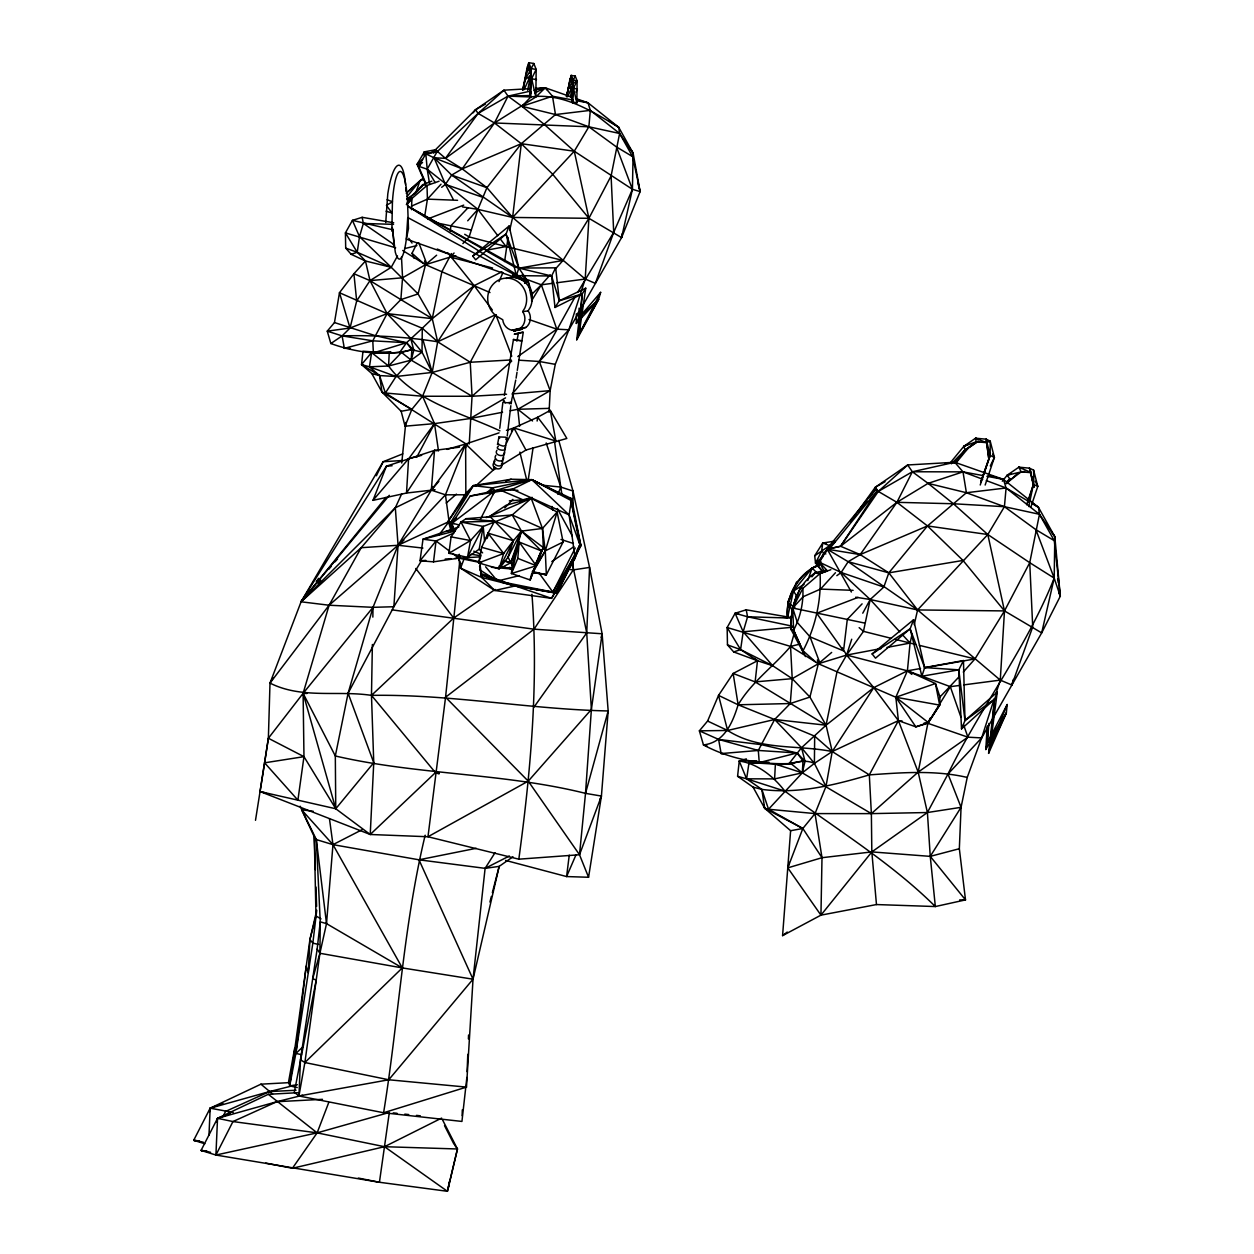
<?xml version="1.0" encoding="UTF-8"?>
<svg xmlns="http://www.w3.org/2000/svg" width="1254" height="1254" viewBox="0 0 1254 1254"><rect width="100%" height="100%" fill="white"/><g stroke="black" fill="none" stroke-linecap="round" stroke-linejoin="round"><path stroke-width="1.5" d="M385.73 222.522L387.768 194.072A44.58 9.687 -85.9 0 1 397.628 165.544A44.58 9.687 -85.9 0 1 405.512 184.526M402.753 453.87L383.16 461.738L301.085 601.795L270.002 683.101L268.372 738.261L260.048 791.556L370.228 834.49L427.975 836.747L518.827 859.178C530.708 771.492 538.703 682.756 531.947 594.286M850.275 521.93L875.276 487.273L907.692 464.968L954.764 462.271L1003.466 479.389L1038.453 507.306L1054.818 536.681L1054.191 578.11L1041.682 632.894L981.663 737.916L967.226 777.433L961.066 807.325L959.341 848.723L965.502 899.902L935.343 906.548L876.468 904.557L820.947 915.154L782.574 935.641L790.616 830.712L764.674 808.281L753.074 787.136L737.587 776.289L739.249 761.068L746.318 758.889M576.323 323.438L578.705 317.905L600.65 292.339L598.566 299.549L576.323 323.438L576.37 313.719M575.555 98.439L588.032 102.828L618.739 127.328L633.113 153.129L632.424 189.307L621.576 237.602L568.893 329.802L555.271 364.35L550.161 390.637L549.08 412.284M1017.307 473.698L1006.445 483.731L1010.081 479.373L1007.213 475.219L1021.164 471.896L1031.274 472.664L1029.471 468.165L1033.845 487.336L1033.609 470.14L1029.471 468.165L1018.891 467.162L1007.213 475.219L1002.275 481.207M372.375 644.509L371.482 695.374L373.755 762.698L370.228 834.49L335.758 808.752L303.97 756.664L303.107 693.352L329.097 605.227L361.199 547.7L395.323 507.792L401.75 493.731M372.846 617.109L373.018 607.328L398.067 545.271L431.329 490.173L465.626 444.01L499.045 432.865M822.201 571.056L817.373 565.617L823.408 553.845L827.217 549.205L840.572 546.258L878.302 491.427L907.692 464.968L912.348 471.77L928.101 483.37L966.395 492.728L1004.423 506.694L1035.898 529.674L1054.191 578.11C1026.854 647.519 980.581 707.084 947.993 774L961.066 807.325L927.411 812.529L871.828 851.905L820.947 915.154L821.997 857.705L815.022 813.595L825.978 786.477L832.217 751.538L873.772 687.615L907.41 670.812L920.546 668.507M462.13 1115.652L462.303 1109.868M469.231 443.979L472.053 396.264L470.25 362.265L495.785 314.629L511.742 356.214M998.874 726.285L985.816 749.516L987.353 742.823L987.964 725.784M522.667 90.225L528.765 62.7L533.812 63.484L536.163 69.409L535.85 96.981L494.468 122.955L445.483 158.333L434.088 157.8L425.843 153.85L418.46 166.218L425.827 183.225M425.623 184.087L417.065 164.305L424.385 151.844L429.605 153.584L435.452 149.759L475.485 109.756L503.936 90.178L508.027 96.135L521.868 106.308L530.834 96.966L531.226 68.625L528.765 62.7L523.2 89.332M521.899 275.112L528.31 282.056L532.292 293.844L532.009 300.976L528.31 282.056L518.827 268.058L506.067 234.028L509.108 226.018L518.827 268.058L516.413 275.645L551.572 275.99L555.663 267.839L518.827 268.058L514.203 266.773L485.455 250.408M572.843 102.859L573.156 80.193L571.181 75.444L575.225 76.071L577.106 80.805L576.856 102.875L572.843 102.859L571.918 101.715L573.156 80.193L575.225 76.071M967.226 777.433C935.061 769.956 901.924 772.605 869.32 774.878C834.6 785.082 798.249 794.221 761.836 789.393L746.616 778.828L739.249 761.068C757.588 763.467 773.781 776.696 784.816 791.102C835.65 828.91 890.058 861.655 935.343 906.548L930.249 856.372L927.411 812.529L918.163 772.119L927.866 723.292L939.669 705.093L939.983 696.958L935.453 683.54L907.41 670.812L846.607 655.074L818.36 663.742L792.214 678.665L755.127 681.894L733.151 673.461L718.542 695.39L707.601 721.05L699.371 730.831L703.463 744.939C731.004 759.752 763.42 765.285 794.472 763.325M329.473 818.799L332.968 844.647L326.51 923.634L319.911 953.275L312.654 978.872L316.243 979.923L294.298 1092.234L298.938 1095.98L383.599 1112.753L461.942 1121.437L466.864 1077.468M467.099 1071.684L467.789 1054.332M468.4 1038.908L468.557 1035.052M495.032 852.72L485.11 868.348L473.024 979.202L466.488 1087.108L388.756 1079.772L298.938 1095.98L300.458 1059.755L317.152 949.074L320.256 921.847L316.322 839.584L300.129 806.212M391.844 231.191L392.439 201.753A43.827 7.916 -89.5 0 1 400.622 171.5A43.827 7.916 -89.5 0 1 407.675 206.142L518.827 268.058L551.572 275.99L555.005 307.465L559.315 300.772L585.728 288.185L582.279 293.859L576.715 339.787L598.566 299.549L578.705 317.905L579.113 308.139M208.979 1135.246L210.17 1108.191L260.926 1084.177L290.238 1082.578M442.521 1119.822L457.459 1148.977L447.427 1191.3L379.429 1182.271L215.923 1155.044L217.538 1118.317L268.293 1094.303L297.606 1092.704M787.261 618.363C785.365 596.465 797.889 573.548 818.345 564.974M301.603 1054.677L295.866 1053.438L312.842 943.149L316.76 910.232L309.926 939.559L308.265 972.838L306.195 966.113L295.866 1053.438L289.69 1085.901L297.245 1087.563M506.553 394.258L472.053 396.264L432.191 372.438L422.018 352.155L411.845 349.694L401.546 352.437L389.226 353.048L388.568 366.011C414.745 401.766 461.425 412.785 499.923 430.827M737.587 776.289L746.616 778.828L774.611 778.891L775.38 764.125C788.75 766.492 801.494 757.416 814.395 763.372L832.217 751.538L898.413 720.642L902.096 720.972M985.816 749.516L987.164 726.395M421.673 455.327L408.585 458.713L406.515 493.041L372.987 500.362L386.404 466.19L434.527 450.374L459.544 447.161M519.611 426.282L517.839 409.29L512.306 393.913L539.314 361.481L568.893 329.802L585.21 279.046L588.91 218.306L574.269 151.217L544.079 124.24L521.868 106.308L552.497 96.229L573.062 100.038M996.068 693.164L1000.269 680.107L1004.485 610.917L987.807 534.517L953.416 503.763L928.101 483.37L896.908 502.321L840.572 546.258L827.217 549.205L817.373 565.617L820.163 564.535M572.733 494.938L572.984 491.035L558.72 440.373M753.074 787.136L761.836 789.393L768.53 809.253L815.022 813.595L871.373 813.627L918.163 772.119L898.413 720.642L873.772 687.615L826.057 725.204L774.627 719.498L727.618 730.471L699.371 730.831L718.605 739.405L761.35 744.657L797.011 752.964L803.03 760.896L802.294 772.856L768.53 809.253L764.674 808.281L763.749 804.707M389.226 353.048L363.002 351.214L361.544 364.569L371.827 373.582L382.015 392.141L385.401 393.019L396.06 376.498L411.155 360.149L422.018 352.155L422.284 328.25L432.254 318.641L474.153 285.646L501.945 271.757M486.16 517.557L489.781 516.319L506.052 505.284L531.241 498.355L542.465 528.467L543.28 547.543L530.128 579.959L511.491 573.517L512.04 565.193L521.492 531.1L512.228 514.986L466.065 518.686L460.986 522.025L451.095 536.884L448.916 553.296L467.491 557.309L479.185 549.221L483.213 526.461L512.228 514.986L531.241 498.355L557.121 512.04L563.109 542.026L546.336 574.787L533.169 572.529M511.177 359.945L470.25 362.265L432.191 372.438L411.155 360.149L411.845 349.694L406.547 342.718L375.448 335.711L334.473 322.56L327.263 331.15L330.852 343.533C356.371 352.75 385.323 356.606 411.845 349.694M505.613 860.416L566.589 876.562L588.565 877.267L579.505 854.742L585.508 793.359L591.386 709.435L602.108 633.772L589.568 567.419L572.984 491.035L560.773 487.054L543.233 485.298M826.229 570.194L815.429 572.576C796.462 585.336 790.475 607.924 791.117 629.602L803.657 653.209M390.793 351.7L373.378 352.891L372.783 340.822L387.11 313.625L400.857 299.612L402.565 277.777L401.484 257.023M424.103 155.324L424.385 151.844L435.452 149.759L445.483 158.333L462.224 168.851L486.928 187.692L512.62 217.444L585.21 279.046L595.368 283.357L613.708 232.351L632.424 189.307L616.498 146.969L588.863 126.795L555.475 114.553L521.868 106.308M987.353 742.823L1007.181 704.513L1006.335 713.009L987.353 742.823L988.873 723.464M576.715 339.787L579.097 334.254L582.279 293.859L559.315 300.772L551.572 275.99M588.565 877.267L601.418 796.071L608.174 710.955L602.108 633.772L534.047 629.179L392.22 609.883M421.689 560.319L393.866 606.732L373.018 607.328L329.097 605.227L301.085 601.795L395.323 507.792L431.329 490.173L434.527 450.374L437.176 450.782M498.794 566.259L502.525 567.121L510.786 562.717L519.172 542.041L536.304 565.742L511.491 573.517L517.808 558.359L519.172 542.041L541.289 550.867L530.128 579.959L531.68 573.783M487.696 537.057L488.025 533.154L494.625 521.272L489.781 516.319L531.241 498.355M401.766 463.055L405.794 422.441M485.47 104.035L475.485 109.756L478.135 113.393L494.468 122.955L521.303 143.693L552.481 173.992L588.91 218.306L621.576 237.602L640.104 191.596L632.643 156.64L619.617 133.473L618.739 127.328C592.264 111.355 562.983 92.577 530.834 96.966L529.674 95.539L531.226 68.625L533.812 63.484M988.607 753.356L990.143 746.663L994.547 699.168L997.259 692.098L964.984 720.533L961.52 728.903L994.547 699.168L988.607 753.356L1006.335 713.009L1000.739 722.962M504.594 261.522L508.089 237.445M459.607 562.544L445.562 697.24L427.975 836.747L528.247 781.148L591.386 709.435L586.731 632.878L589.568 567.419L573.266 569.896L569.52 569.488M522.573 332.326L514.265 334.175L523.294 332.075L517.291 370.369M429.605 183.93L427.191 169.196L436.988 151.875L478.135 113.393L508.027 96.135L529.674 95.539L531.555 78.798L536.163 69.409L531.226 68.625L530.442 73.578L535.85 96.981L545.255 87.78L571.996 97.185M499.75 428.288L502.901 402.205M507.008 437.724L505.911 444.841M507.212 435.969L510.833 405.716M571.918 101.715L573.423 88.329L577.106 80.805L573.156 80.193L572.529 84.143L576.856 102.875L573.564 102.107M441.659 187.301L445.405 184.401L451.659 175.09L462.224 168.851L521.303 143.693L574.269 151.217L632.424 189.307L640.104 191.596L633.113 153.129L619.617 133.473L590.321 110.368L555.475 114.553L521.303 143.693L512.62 217.444L509.735 230.172M450.249 231.253L450.907 225.704L467.961 207.85M843.754 649.055L847.296 619.351L862.094 603.864M458.964 526.852L423.006 539.189L420.012 560.789L433.523 561.839L436.031 540.96L453.729 533.06M425.169 835.211C403.255 926.298 398.6 1020.458 383.599 1112.753L466.488 1087.108M458.462 556.886L460.563 568.156L494.672 590.477L551.541 598.346L575.116 558.093L569.112 514.924L571.652 498.669L531.915 479.671L511.146 479.232L473.338 485.627L465.5 493.81L448.415 520.896L450.735 530.05M569.253 855.197L566.589 876.562L575.884 855.103M448.368 1187.679L449.104 1182.005M1006.335 713.009L990.143 746.663L997.259 692.098M297.37 1084.694L289.69 1085.901L309.926 939.559L315.992 915.984L314.284 836.779L301.603 809.786L313.218 811.275M433.523 561.839L458.776 558.14L459.277 554.268M517.024 372.25L516.099 378.159M298.938 1095.98L304.879 1062.53L319.911 953.275L320.256 921.847L326.51 923.634L402.299 967.916L473.024 979.202L499.17 866.389L512.949 856.764M821.699 570.068L815.523 563.062L821.589 551.352L822.734 543.029L834.882 541.101M268.372 738.261L303.97 756.664L297.903 800.162L264.594 762.824L268.372 738.261L303.107 693.352L373.018 607.328L348.095 693.227L335.32 755.974L335.758 808.752L260.048 791.556L265.676 792.92M358.33 1178.055L379.429 1182.271L389.32 1112.47M598.566 299.549L579.097 334.254L585.728 288.185M746.208 609.805L747.572 616.78L743.183 631.797L740.597 649.603L733.7 651.939L727.461 644.885L727.148 627.517L735.126 613.269L746.208 609.805L791.133 617.548M805.444 656.579L793.61 630.135L791.117 629.602L790.772 621.091L792.685 608.018L796.556 595.368M467.585 444.919L385.401 393.019L379.523 375.573L369.46 366.811L371.592 352.578L388.568 366.011L411.155 360.149L413.804 350.289L410.732 338.423L387.11 313.625L369.993 280.614L365.478 261.004L357.233 252.273L345.414 232.883L352.437 220.359L362.171 217.318L393.74 222.773M621.576 237.602L622.141 233.855M528.216 479.937L533.107 447.631M537.12 421.031L537.684 417.237L550.271 410.356L566.839 438.461L525.943 450.045L501.271 465.218M519.611 340.649L521.962 340.806L513.45 339.473L504.327 395.308M790.772 621.091L792.779 607.924L800.334 587.797L802.842 588.33L820.053 573.548L830.869 569.724M255.502 820.304L264.594 762.824L303.97 756.664M411.516 209.684L411.892 198.477L426.987 185.498L439.072 181.219M424.667 216.503L427.426 199.135L426.987 185.498L422.927 184.636L409.682 198.007L407.189 202.991M571.181 75.444L566.479 96.574L571.181 75.444L572.529 84.143L577.106 80.805M826.794 571.166L820.053 573.548C821.542 600.055 815.476 627.345 802.999 650.779L815.79 662.112M511.083 403.898L512.102 397.69M434.527 450.374L406.515 493.041L431.329 490.173L431.956 486.38M334.473 322.56L339.473 292.715L353.91 273.733L365.478 261.004L391.232 267.306L418.084 293.938L432.254 318.641L437.677 341.778L432.191 372.438L422.582 396.248L411.876 409.321L405.058 426.188L434.511 423.617L470.093 418.538L502.556 412.252M566.792 96.433L570.084 78.438L572.529 84.143M505.425 445.154L505.911 445.891L502.948 446.063L497.524 444.371L498.982 436.925L505.487 437.191L507.243 438.539L505.691 439.182M829.035 549.08L829.615 545.631L876.185 488.527L869.21 497.744M209.512 1111.875L210.17 1108.191L222.867 1103.473M216.879 1122.001L217.538 1118.317L230.234 1113.599M484.624 541.493L483.213 526.461L470.532 540.552L467.491 557.309L483.213 526.461L460.986 522.025L470.532 540.552L448.916 553.296M577.639 292.401L613.708 232.351L611.09 175.952L619.617 133.473L588.863 126.795L494.468 122.955L462.224 168.851L434.088 157.8L445.405 184.401L453.243 199.355M851.372 592.029L827.217 549.205L848.159 561.698L917.583 609.946L1000.269 680.107L1011.837 685.013L1032.716 626.922L1029.738 562.685L1039.456 514.297L1038.453 507.306L1031.964 502.964M527.652 90.288L531.241 72.324M570.382 97.107L572.529 85.868L567.984 89.206L572.373 81.965M515.723 380.056L512.4 396.593M532.072 572.247L545.271 550.882L543.28 547.543L521.492 531.1L513.388 540.693L488.025 533.154L481.677 547.277L478.652 562.905L499.092 568.908L508.058 557.121L521.492 531.1L542.465 528.467L557.121 512.04L545.271 550.882L533.295 571.714L546.336 574.787L545.271 550.882L542.465 528.467L512.228 514.986M505.566 447.051L502.337 461.519M486.975 538.515L488.025 533.154L503.638 553.5L499.092 568.908L513.388 540.693L494.625 521.272L466.065 518.686M516.836 341.198L518.31 333.736M522.667 90.382L527.385 66.446L530.442 73.578L528.765 62.7M797.795 581.401L796.368 582.358L793.421 591.073L787.7 616.874C785.333 595.446 799.456 574.097 818.345 565.131M330.852 343.533L342.107 335.884L350.038 328.031L339.473 292.715L387.11 313.625L432.254 318.641L441.925 271.585L451.44 253.559M876.468 904.557L871.828 851.905L871.373 813.627L869.32 774.878L832.217 751.538L826.057 725.204L837.061 671.611L846.607 655.074L863.473 631.358L870.198 599.506L883.804 587.076L888.82 572.843L927.474 525.943L966.395 492.728L1006.084 487.978L1028.735 501.506M1028.75 506.553L1033.437 484.357L1029.471 468.165M912.16 633.866L910.075 643.067L907.41 670.812L895.826 697.24L898.413 720.642L869.32 774.878M914.244 624.664L917.583 609.946L987.807 534.517L1004.423 506.694L1006.084 487.978L1003.466 479.389L988.936 475.454M454.857 1145.404L457.459 1148.977L447.427 1191.3L384.508 1146.705L317.137 1132.864L232.946 1121.562L217.538 1118.317L201.063 1150.42L215.923 1155.044L317.137 1132.864L387.47 1112.988M768.921 762.181L759.25 762.604L758.309 750.456L774.627 719.498L814.677 736.161L832.217 751.538C796.713 744.515 759.752 750.958 727.618 730.471L718.542 695.39L738.136 704.795L774.627 719.498L801.525 747.729L805.021 761.241L802.294 772.856L774.611 778.891M511.491 573.517L519.172 542.041M413.804 350.289L406.547 342.718L372.783 340.822L342.107 335.884L327.263 331.15L350.038 328.031L356.685 300.976L369.993 280.614L391.232 267.306L397.502 255.957M424.573 261.051L425.514 264.688L418.084 293.938L400.857 299.612L369.993 280.614L353.91 273.733L356.685 300.976M817.389 659.965L818.36 663.742L809.912 697.067L826.057 725.204L801.525 747.729L788.735 764.015L803.03 760.896M489.922 902.065L491.38 896.422M492.352 892.676L499.17 866.389L485.11 868.348L418.977 859.805L332.968 844.647L316.322 839.584L326.51 923.634M601.136 637.455L602.108 633.772M1011.837 685.013L1013.357 679.449M789.268 862.407L787.778 867.862L820.947 915.154M307.011 693.462L303.107 693.352L335.32 755.974C417.848 775.066 503.403 772.903 585.508 793.359L608.174 710.955C528.984 709.309 450.829 694.089 371.482 695.374C337.436 690.233 302.042 699.215 270.002 683.101L273.011 678.069M794.519 632.251L790.553 646.406L792.214 678.665L790.286 703.541L774.627 719.498M1028.029 502.399L1033.437 484.357L1037.779 486.411L1031.007 506.647M480.987 555.475L478.652 562.905L503.638 553.5L513.388 540.693L508.058 557.121L512.04 565.193M486.27 538.734L488.025 533.154M872.126 653.945L910.122 628.834L924.653 667.583L963.464 660.56L958.793 669.855L921.894 676.235L924.653 667.583L913.586 619.711L872.126 653.945L875.511 658.178L910.122 628.834L913.586 619.711M521.303 143.693L486.928 187.692L477.899 209.355L469.137 236.881L462.867 243.605M791.07 763.686L802.294 772.856L871.373 813.627L927.411 812.529L947.993 774L981.663 737.916L994.265 698.744M851.717 639.226L846.607 655.074L873.772 687.615M980.722 481.959L990.127 455.39L990.221 441.157L986.177 439.198L975.581 438.195L963.903 446.252L950.344 462.742M980.22 485L990.127 455.39L986.177 439.198L988.701 458.086L986.177 439.198M985.158 485.032L994.391 457.428L990.221 441.157L986.271 442.599L976.161 441.831L963.903 446.252L964.953 450.123L955.47 462.554M1026.618 504.719L1033.437 484.357M503.716 560.946L510.786 562.717L521.492 531.1L494.625 521.272L460.986 522.025M423.664 179.385L420.027 180.639L406.202 193.226L422.332 179.087L420.027 180.639L415.67 193.226L406.625 198.963M807.78 580.571L812.106 568.015L818.987 565.57M980.785 482.273L990.127 455.39L994.391 457.428L990.315 465.924M533.295 571.714L534.455 568.47M518.827 859.178L579.505 854.742L601.418 796.071L585.508 793.359M463.902 559.331L460.563 568.156L481.787 577.467L515.222 585.932L557.027 593.267L580.868 545.647L571.652 498.669L567.984 497.822M265.754 1163.069L292.401 1168.273L317.137 1132.864L328.736 1102.517M557.92 494.327L560.773 487.054L554.472 441.032M270.002 683.101L329.097 605.227L398.067 545.271L445.452 494.813L465.626 444.01L493.041 470.266L496.333 468.244M990.143 746.663L1007.181 704.513M707.037 745.926L703.463 744.939C724.514 742.478 732.634 722.555 738.136 704.795C751.71 681.878 773.624 666.532 790.553 646.406L799.707 644.148M491.004 491.474L492.508 487.869L531.915 479.671L566.275 496.96M535.928 564.974L543.28 547.543L536.069 563.422M529.674 95.539L531.194 91.997M576.009 92.138L577.373 88.94L573.423 88.329M535.913 563.344L541.289 550.867L521.492 531.1M599.882 799.644L601.418 796.071M498.998 281.601L502.901 272.682M524.141 89.63L530.426 75.726L524.768 79.895L530.52 70.396M567.56 96.824L572.529 85.868L570.962 89.018M827.358 550.631L829.615 545.631L835.227 541.791M930.28 718.025L927.866 723.292L915.828 726.85L898.413 720.642M501.004 581.981L515.222 585.932L557.027 593.267L579.912 544.816L570.899 500.409L531.915 479.671L473.338 485.627L448.415 520.896L449.731 524.454M376.357 475.752L383.16 461.738L402.424 460.5M494.719 466.88L493.041 470.266L475.862 485.753M506.381 443.164L513.889 427.912L537.684 417.237L555.867 441.047L513.889 427.912L506.459 430.388M528.812 79.002L530.426 75.726M414.181 258.402L412.017 253.292L417.284 242.79M793.61 630.135C800.365 617.454 803.642 602.672 802.842 588.33L792.685 608.018L793.61 630.135L803.877 653.052M494.468 122.955L508.027 96.135L530.364 91.119M489.969 492.916L492.508 487.869L473.338 485.627L450.531 522.73L452.02 530.066M836.826 575.68L841.168 572.498L848.159 561.698L860.181 554.597L896.908 502.321L912.348 471.77L954.764 462.271L962.994 471.865L982.744 479.247M480.407 519.266L494.954 490.706L531.915 479.671L534.753 481.897M223.024 1116.452L225.579 1111.436L269.5 1091.576L293.311 1085.619M215.923 1155.044L232.946 1121.562L276.868 1101.702L302.512 1095.291M575.257 548.014L552.873 592.092L515.222 585.932L480.925 575.147M204.841 1143.758L193.696 1140.294L210.17 1108.191L269.5 1091.576L296.054 1090.243M579.097 334.254L600.65 292.339M554.879 593.111L574.551 555.161M577.232 549.989L579.912 544.816L569.112 514.924L531.915 479.671L512.369 489.279L470.187 496.051L452.177 523.106L453.572 530.614M555.35 269.046L562.999 260.456L588.91 218.306L611.09 175.952M963.276 672.066L974.954 658.93L1004.485 610.917L1029.738 562.685L987.807 534.517L927.474 525.943L896.908 502.321L878.302 491.427L875.276 487.273L885.042 481.693M433.743 153.004L435.452 149.759M416.657 457.349L434.511 423.617L422.582 396.248L385.401 393.019M862.768 613.19L870.198 599.506L917.583 609.946L1004.485 610.917L1041.682 632.894L1060.304 596.183L1054.818 536.681L1039.456 514.297L1006.084 487.978L986.334 480.596M575.743 295.74L539.314 361.481L550.161 390.637L517.839 409.29L510.206 410.763M421.203 187.583L422.927 184.636L431.799 181.156M497.524 444.371L498.716 443.916M576.871 552.277L552.873 592.092L501.271 581.762M578.862 548.954L580.868 545.647L570.899 500.409M522.652 311.603L524.799 308.076A20.785 19.437 82.1 0 0 515.472 280.269A20.785 19.437 82.1 0 0 489.562 289.721A20.785 19.437 82.1 0 0 498.888 317.528L502.729 319.723A11.882 11.114 82.1 0 0 512.165 330.272L525.912 327.451A11.882 11.114 82.1 0 0 528.185 310.898L522.699 311.65A11.882 11.114 82.1 0 1 520.426 328.219L512.165 330.272M528.138 310.835L530.285 307.324A20.785 19.437 82.1 0 0 527.072 284.439A20.785 19.437 82.1 0 0 506.067 278.482M492.791 494.781L494.687 491.662M531.492 300.882L541.352 284.799L550.271 274.783M454.904 558.406L458.776 558.14L460.39 555.522M961.066 807.325L930.249 856.372L871.828 851.905L821.997 857.705L787.778 867.862L802.842 828.486L815.022 813.595M818.721 562.591L815.523 563.062L814.708 555.773L822.734 543.029L826.417 543.39M350.148 348.377L344.348 348.33L342.107 335.884C374.037 335.069 406.108 336.793 437.677 341.778L474.153 285.646L447.631 252.603M754.344 658.413L757.479 660.733L733.151 673.461L738.136 704.795L790.286 703.541L809.912 697.067L792.214 678.665L772.652 665.686L757.479 660.733L740.597 649.603L727.148 627.517L790.553 646.406L818.36 663.742L895.826 697.24L935.453 683.54L939.669 705.093L927.866 723.292L924.182 722.962M495.879 455.28C491.944 460.688 504.186 463.917 503.591 457.318M791.086 597.296L788.045 601.654L788.155 607.469M399.493 352.703L406.547 342.718L422.284 328.25L437.677 341.778L470.25 362.265M533.859 707.287L586.731 632.878L572.106 562.2M445.483 158.333L478.135 113.393L503.936 90.178L530.238 88.658M496.913 450.296C493.339 455.28 505.127 458.227 504.625 452.255M408.13 459.513L434.511 423.617L438.508 450.985M438.853 535.129L449.057 521.539L445.452 494.813L431.329 490.173L438.884 481.332M308.155 592.405L301.085 601.795L361.199 547.7L398.067 545.271L422.911 548.076M316.4 581.464L318.767 578.329M858.724 511.601L866.875 500.832M473.181 112.782L475.485 109.756M316.494 581.762L318.861 578.674M316.619 581.887L319.018 578.831M828.659 549.895L877.455 490.267L840.572 546.258L860.181 554.597L888.82 572.843L917.583 609.946M449.684 551.274L436.031 540.96L420.012 560.789L425.827 560.397M407.127 196.533L420.027 180.639M386.013 497.383L301.085 601.795L386.404 466.19L392.126 465.751M954.216 463.165L964.953 450.123L976.161 441.831L979.672 441.659M955.846 463.149L968.088 448.258L978.245 441.189L964.953 450.123L951.347 463.792M1007.808 481.708L1010.254 478.73M511.397 430.937L513.889 427.912L525.943 450.045M412.268 197.505L406.359 204.653L411.625 199.794M417.002 191.784L422.927 184.636M389.304 495.314L301.085 601.795L303.703 598.91M811.887 576.84L815.429 572.576L820.053 573.548M371.592 352.578L361.544 364.569L379.523 375.573L396.06 376.498L432.191 372.438L422.849 339.473M317.45 582.546L319.974 579.583M328.783 569.206L331.307 566.259M335.069 561.808L337.592 558.845M372.987 500.362L408.585 458.713M467.711 220.798L477.899 209.355L512.62 217.444L588.91 218.306M959.388 676.439L939.983 696.958M318.093 583.047L320.71 580.163M412.111 205.86L427.426 199.135L441.032 184.213M819.442 661.783L810.006 636.813L797.403 622.58L792.685 608.018L803.109 596.747L820.539 589.082L835.462 572.717M529.016 68.751L526.602 71.384L529.517 69.299M817.373 565.617L820.978 561.682M454.073 253.026L450.296 257.07L425.514 264.688L402.565 277.777L369.993 280.614M504.798 507.933L512.855 499.39M532.292 293.844L541.352 284.799L552.795 283.294M494.969 461.394C487.681 468.338 504.218 473.15 501.537 463.322M300.458 1059.755L304.879 1062.53L402.299 967.916L332.968 844.647L301.603 809.786M965.329 450.907L968.088 448.258L964.953 450.123M1007.323 481.207L1010.097 478.558M792.685 608.018L864.367 623.003M495.738 458.823C488.699 465.391 505.033 469.999 502.321 460.704M370.228 834.49L435.436 772.621L439.276 773.154M495.142 589.427L453.697 618.05L371.482 695.374L435.436 772.621L439.057 773.953M302.935 1046.855L295.866 1053.438L294.612 1048.422L288.592 1081.763L289.69 1085.901M1005.927 483.213L1021.164 471.896L1024.722 471.394M422.551 162.424L418.46 166.218L427.191 169.196L477.899 209.355L497.822 235.689M511.71 361.089L472.053 396.264L422.582 396.248M815.523 563.062L823.267 556.243M403.898 540.145L398.067 545.271L393.866 606.732L348.095 693.227L373.755 762.698L335.758 808.752L303.107 693.352M446.189 503.073L456.409 494.123M422.645 159.54L417.065 164.305L420.09 165.262M402.722 250.487L425.514 264.688L436.627 255.22M818.36 663.742L831.668 652.425M516.413 275.645L506.067 234.028L475.674 259.797L472.711 256.082L509.108 226.018M452.49 530.081L450.531 522.73L456.534 517.745M486.505 492.853L492.508 487.869L494.954 490.706L512.369 489.279L569.112 514.924M782.574 935.641L787.23 932.051M826.025 551.87L823.408 553.845L819.379 562.184L824.474 571.73M924.653 667.583L958.793 669.855L964.984 720.533L994.547 699.168M814.708 555.773L829.615 545.631L831.277 547.92M519.814 501.976L522.918 499.782L532.213 497.383M517.808 356.544L556.807 329.159L568.893 329.802M918.163 772.119L967.9 737.18L981.663 737.916M551.807 561.588L573.83 546.744M472.711 256.082L506.067 234.028M804.096 584.301L793.421 591.073L788.045 601.654L792.826 611.623M470.093 418.538L505.55 397.863M878.302 491.427L912.348 471.77L962.994 471.865L983.23 475.627M509.328 403.71C515.018 400.324 507.29 404.18 504.343 402.111L503.434 400.245L505.08 403.051M332.968 844.647L362.202 829.646M485.11 868.348L509.375 855.98M292.401 1168.273L384.508 1146.705L441.643 1118.098M534.862 92.953L545.255 87.78L547.512 90.116M555.005 307.465L582.279 293.859M545.271 550.882L563.109 542.026M437.677 341.778L495.785 314.629M449.057 521.539L398.067 545.271L395.323 507.792M498.324 446.346C493.512 449.387 507.18 452.475 505.001 447.772M350.038 328.031L387.11 313.625L422.284 328.25M427.661 218.964L463.714 205.123M963.903 446.252L967.414 444.904M858.034 597.39L816.699 613.253L843.534 650.904L810.006 636.813M1007.213 475.219L1010.74 473.871M524.642 283.326L528.31 282.056L407.675 206.142L408.49 228.542L406.327 239.122A43.827 7.916 -89.5 0 1 395.276 252.054L392.236 227.491M395.668 247.79L345.414 232.883L345.696 248.12L351.183 254.311L357.233 252.273L391.232 267.306L359.506 236.63L352.437 220.359L392.815 229.795L394.117 246.364M928.101 483.37L962.994 471.865L966.395 492.728M505.66 480.987L511.146 479.232M373.378 352.891L406.547 342.718M446.957 449.402L465.626 444.01L465.72 447.741M217.538 1118.317L276.868 1101.702L322.497 1099.335M344.348 348.33L372.783 340.822M959.341 848.723L930.249 856.372L965.502 899.902L959.671 899.917M759.25 762.604L797.011 752.964L805.021 761.241M455.03 531.038L423.006 539.189L436.031 540.96M404.603 248.605L416.877 245.58M499.28 580.555L519.375 575.617M517.808 330.304L522.589 329.034L513.544 331.134L515.582 330.805M534.094 90.288L545.255 87.78L552.497 96.229L555.475 114.553M578.878 538.279L580.868 545.647L579.912 544.816L575.116 558.093L551.541 598.346L515.222 585.932L494.672 590.477L481.787 577.467L479.561 566.103M470.187 496.051L494.954 490.706L452.177 523.106L459.277 525.034M476.207 848.315L418.977 859.805L473.024 979.202L388.756 1079.772L304.879 1062.53M456.064 255.973L450.296 257.07L492.634 268.027M486.818 250.157L506.02 246.536L562.999 260.456L518.984 268.199M881.217 648.522L846.607 655.074L842.265 647.801M886.986 647.44L910.075 643.067L915.639 644.431M790.616 830.712L802.842 828.486L821.997 857.705M382.015 392.141L401.155 411.265L411.876 409.321L382.015 392.141L379.523 375.573L371.827 373.582M436.988 151.875L425.843 153.85L427.191 169.196L435.169 182.567M924.292 667.849L974.954 658.93L919.339 645.34M1004.485 610.917L962.994 560.444L888.82 572.843L848.159 561.698M431.329 490.173L435.044 489.656M520.426 328.219L525.912 327.451M556.604 282.793L585.21 279.046M959.921 685.405L950.313 686.659L907.41 670.812L911.846 674.386M963.762 684.888L1000.269 680.107M446.283 531.179L455.327 530.034M213.588 1107.768L210.17 1108.191L233.244 1112.455M539.581 88.47L545.255 87.78L535.866 88.329M945.312 463.4L954.764 462.271M738.684 613.629L735.126 613.269L743.183 631.797L792.23 627.282M512.306 393.913L550.161 390.637M758.309 750.456L718.605 739.405L721.144 753.576L758.309 750.456L797.011 752.964M509.359 500.848L522.918 499.782L501.851 490.8M445.201 559.065L451.017 558.673M452.71 553.563L458.776 558.14L480.204 556.87M364.93 366.184L361.544 364.569L369.46 366.811L388.568 366.011L401.546 352.437L411.155 360.149M756.836 762.322L749.03 762.62L746.616 778.828L784.816 791.102M549.158 408.365L517.839 409.29L532.527 420.968M476.144 484.937L479.968 484.859M739.249 761.068L756.805 760.786M445.452 494.813L465.845 494.797L465.626 444.01M768.373 762.855L749.03 762.62L775.38 764.125L802.294 772.856L814.395 763.372L814.677 736.161M896.908 502.321L953.416 503.763L1004.423 506.694L1039.456 514.297L1054.301 540.693L1060.304 596.183L1058.799 592.609M393.552 224.356L363.362 223.447L359.506 236.63L357.233 252.273L345.696 248.12M735.126 613.269L747.572 616.78L791.086 618.081M384.508 1146.705L457.459 1148.977M508.027 96.135L530.834 96.966M427.426 199.135L457.569 200.311M820.539 589.082L853.112 590.352M721.144 753.576L725 753.811M518.733 360.18L539.314 361.481L555.271 364.35M783.546 617.297L787.324 617.595M491.411 567.278L512.604 569.034M510.159 489.734L517.918 490.392M393.192 1112.878L397.063 1113.301M404.823 1114.132L408.694 1114.555M416.453 1115.386L420.325 1115.809M203.211 1142.159L193.696 1140.294L199.402 1140.968M210.578 1152.285L201.063 1150.42L206.769 1151.094M518.56 340.508L513.45 339.473M513.011 569.018L502.525 567.121L512.134 568.548M471.253 554.284L480.501 555.679M531.555 78.798L536.493 79.566M193.696 1140.294L199.449 1141.187M201.063 1150.42L206.816 1151.313M462.491 206.91L477.899 209.355M855.73 597.202L870.198 599.506L899.776 631.828M424.385 151.844L427.426 152.345M827.217 549.205L860.181 554.597L927.474 525.943L962.994 560.444M502.525 567.121L512.055 568.783M532.997 572.451L546.336 574.787M895.826 697.24L928.305 722.539L915.828 726.85L895.826 697.24L939.669 705.093M402.299 967.916L319.911 953.275L317.152 949.074M576.809 100.743L588.032 102.828L590.321 110.368L588.863 126.795L574.269 151.217L512.62 217.444L451.659 175.09L434.088 157.8M986.914 476.301L1003.466 479.389M451.095 536.884L470.532 540.552M433.649 222.272L470.767 229.952M458.776 558.14L481.599 562.827M747.572 616.78L792.277 626.154M409.682 198.007L411.892 198.477M318.563 944.419L312.842 943.149L309.926 939.559M465.297 558.532L480.188 561.964M891.437 638.38L863.473 631.358L859.147 627.643M895.168 639.321L910.075 643.067L902.347 634.634M448.415 520.896L454.136 523.655M578.909 100.351L588.032 102.828M509.453 567.357L512.98 568.344M481.677 547.277L503.638 553.5M557.027 593.267L552.873 592.092L538.734 572.623M505.393 561.087L510.786 562.717M386.091 211.189L391.985 213.008L386.436 205.39L392.439 201.753L387.11 199.731M560.977 539.471L573.423 543.484M827.311 570.711L819.379 562.184L841.168 572.498L883.804 587.076M445.405 184.401L482.962 197.364M529.047 319.535L556.807 329.159L541.352 284.799L525.207 278.843M528.31 282.056L406.327 239.122L407.754 217.553L528.31 282.056L521.272 278.874M451.659 175.09L486.928 187.692M727.461 644.885L740.597 649.603L772.652 665.686L743.183 631.797M480.548 573.391L515.222 585.932M369.46 366.811L396.06 376.498M733.7 651.939L757.479 660.733L755.127 681.894L826.057 725.204M822.734 543.029L829.615 545.631M517.808 558.359L536.304 565.742M486.913 576.73L495.691 580.288M976.161 441.831L975.581 438.195L986.271 442.599M437.223 249.044L447.6 253.418M425.514 264.688L490 292.558M473.761 551.164L480.784 554.237M1021.164 471.896L1018.891 467.162L1031.274 472.664M512.478 274.877L517.761 277.275M761.836 789.393L764.674 808.281L768.185 809.865M351.183 254.311L365.478 261.004M707.601 721.05L727.618 730.471M1018.891 467.162L1021.681 468.494M975.581 438.195L978.324 439.511M764.674 808.281L802.842 828.486L768.53 809.253M407.675 206.142L482.085 248.48M315.992 915.984L321.024 918.884M464.701 234.279L469.137 236.881L506.02 246.536L500.174 238.793M1031.979 503.434L1038.453 507.306M499.672 438.226L498.731 437.207M616.498 146.969L632.643 156.64M1035.898 529.674L1054.301 540.693M790.224 604.397L794.911 607.202M400.857 299.612L432.254 318.641M821.589 551.352L825.837 553.97M479.765 569.865L495.847 579.991M1029.738 562.685L1054.191 578.11L1060.304 596.183L1059.144 588.487M609.35 121.058L618.739 127.328M394.022 244.593L363.362 223.447L362.171 217.318M272.604 1093.974L260.926 1084.177M317.137 1132.864L268.293 1094.303M412.017 253.292L422.833 262.87M841.168 572.498L870.198 599.506M817.592 573.58L812.106 568.015L793.421 591.073L796.635 595.838M479.185 549.221L482.618 552.873M485.627 566.792L496.271 579.583M801.525 747.729L814.395 763.372L825.978 786.477M410.732 338.423L422.018 352.155M415.811 568.485L453.697 618.05M474.153 285.646L492.367 310.051M579.505 854.742L528.247 781.148L445.562 697.24L534.047 629.179L573.266 569.896L573.235 560.287M1051.573 532.009L1054.818 536.681M628.803 146.922L633.113 153.129M408.804 238.323L412.017 243.072M316.4 840.055L314.284 836.779L315.381 869.633M450.531 522.73L453.29 527.746M992.588 454.136L994.391 457.428M557.356 508.544L572.31 536.038M393.27 244.389L394.007 245.784M444.512 1125.606L453.979 1144.212M1035.349 481.254L1037.779 486.411L1033.609 470.14M457.961 557.293L460.845 563.626M418.836 242.821L426.219 262.337M960.987 717.335L950.313 686.659L927.866 723.292L967.9 737.18L963.511 724.546M546.195 442.96L560.773 487.054L561.933 494.766M392.251 227.742L392.815 229.795M637.69 182.41L640.104 191.596M401.155 411.265L405.058 426.188M910.122 628.834L921.894 676.235M519.846 452.098L526.727 480.016M551.932 506.444L552.795 510.253M550.271 410.356L555.867 441.047M1031.917 476.332L1033.845 487.336M1057.671 578.862L1058.266 582.702M479.702 562.074L481.787 577.467M555.663 267.839L559.315 300.772M578.188 312.45L578.705 317.905M958.793 669.855L961.52 728.903M315.977 887.033L316.619 906.36M963.464 660.56L964.984 720.533M572.984 491.035L573.047 510.268M405.747 187.834A44.58 9.687 -85.9 0 1 405.888 191.282M308.202 592.546L301.085 601.795L308.265 592.609"/></g></svg>
